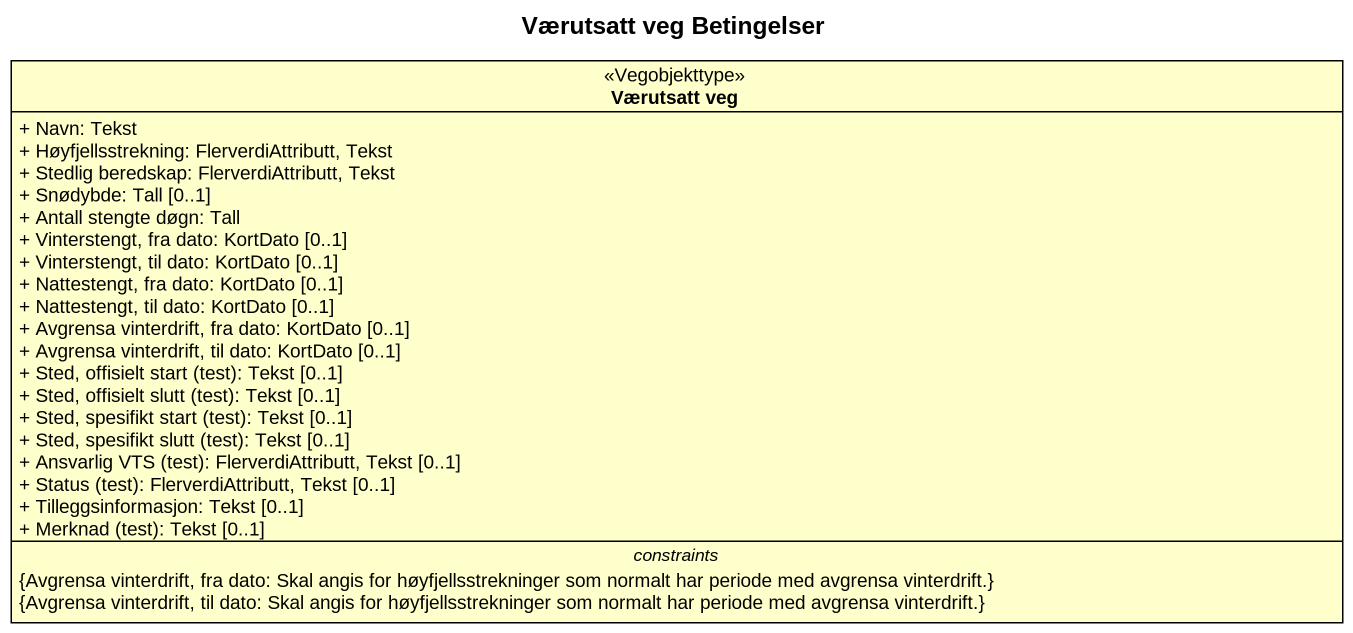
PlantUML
@startuml
title Værutsatt veg Betingelser
hide circle
hide empty members
skinparam classAttributeIconSize 0
class "Værutsatt veg" as Værutsatt_veg <<Vegobjekttype>> {
  + Navn: Tekst
  + Høyfjellsstrekning: FlerverdiAttributt, Tekst
  + Stedlig beredskap: FlerverdiAttributt, Tekst
  + Snødybde: Tall [0..1]
  + Antall stengte døgn: Tall
  + Vinterstengt, fra dato: KortDato [0..1]
  + Vinterstengt, til dato: KortDato [0..1]
  + Nattestengt, fra dato: KortDato [0..1]
  + Nattestengt, til dato: KortDato [0..1]
  + Avgrensa vinterdrift, fra dato: KortDato [0..1]
  + Avgrensa vinterdrift, til dato: KortDato [0..1]
  {field} + Sted, offisielt start (test): Tekst [0..1]
  {field} + Sted, offisielt slutt (test): Tekst [0..1]
  {field} + Sted, spesifikt start (test): Tekst [0..1]
  {field} + Sted, spesifikt slutt (test): Tekst [0..1]
  {field} + Ansvarlig VTS (test): FlerverdiAttributt, Tekst [0..1]
  {field} + Status (test): FlerverdiAttributt, Tekst [0..1]
  + Tilleggsinformasjon: Tekst [0..1]
  {field} + Merknad (test): Tekst [0..1]
  -- constraints --
  {Avgrensa vinterdrift, fra dato: Skal angis for høyfjellsstrekninger som normalt har periode med avgrensa vinterdrift.}
  {Avgrensa vinterdrift, til dato: Skal angis for høyfjellsstrekninger som normalt har periode med avgrensa vinterdrift.}
}
@enduml
